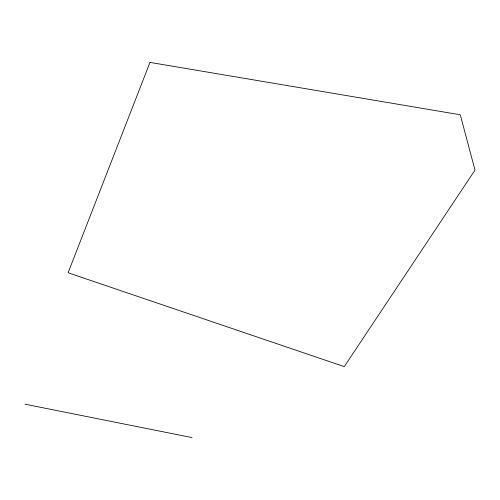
<?xml version="1.0" encoding="UTF-8"?>
<svg xmlns="http://www.w3.org/2000/svg" width="500" height="500" viewBox="0 0 500 500"><rect width="100%" height="100%" fill="white"/><g stroke="black" fill="none" stroke-linecap="round" stroke-linejoin="round"><path stroke-width="0.75" d="M25 404.2L192.031 437.594M149.981 62.406L68.1 272.769L344.269 366.625L475 170.106L460.294 114.781L149.981 62.406"/></g></svg>
